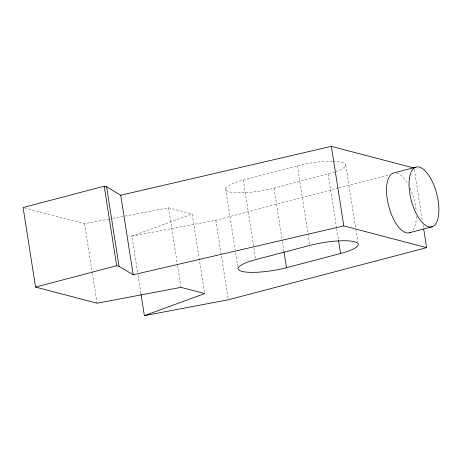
<?xml version="1.0" encoding="UTF-8"?>
<svg xmlns="http://www.w3.org/2000/svg" width="462" height="462" viewBox="0 0 462 462"><rect width="100%" height="100%" fill="white"/><g stroke="black" fill="none" stroke-linecap="round" stroke-linejoin="round"><path stroke-width="0.35" stroke-dasharray="2.31 1.73" d="M137.589 272.32L131.918 236.094L192.198 214.027L204.654 293.578M334.603 171.997A33.466 7.074 -8.9 0 1 328.13 173.931L274.047 188.15A33.466 7.074 -8.9 0 1 229.377 191.817A33.466 7.074 -8.9 0 1 243.295 180.076L297.378 165.852A33.466 7.074 -8.9 0 1 332.565 161.203M131.918 236.094L215.852 220.235L338.305 188.034M338.998 187.855L389.096 174.682M24.48 207.883L84.604 223.672L112.11 218.474M112.82 218.341L124.105 216.21M124.809 216.077L168.538 207.813L192.198 214.027M414.368 169.514L422.487 221.367M423.042 224.919L423.487 227.76M345.807 165.24L355.711 228.459M355.821 229.169L357.819 241.949M328.13 173.931L336.584 227.91M336.694 228.621L338.473 239.986M297.378 165.852L309.835 245.409M274.047 188.15L282.282 240.714M282.392 241.424L283.951 251.368M243.295 180.076L255.752 259.627M225.618 188.767L235.181 249.85M235.626 252.691L237.849 266.897M215.852 220.235L228.309 299.792M168.538 207.813L177.437 264.639M177.547 265.35L180.994 287.37M138.034 275.161L140.927 293.624M84.604 223.672L92.279 272.678M92.388 273.388L97.06 303.222M396.777 173.071A30.896 13.144 75.3 0 1 408.183 184.442M410.013 188.011A30.896 13.144 75.3 0 1 416.164 210.839M416.389 216.366A30.896 13.144 75.3 0 1 412.589 230.602M333.252 161.215A33.466 7.074 -8.9 0 1 335.88 171.552"/><path stroke-width="0.69" d="M141.037 294.334L144.375 315.644L204.654 293.578L180.994 287.37L97.06 303.222L35.557 287.075L23.1 207.519L104.221 186.186L106.583 186.81L120.732 195.23L331.346 146.356L413.45 167.914M415.794 167.198L393.26 173.123A30.896 13.144 75.3 0 0 389.316 208.316A30.896 13.144 75.3 0 0 410.689 232.213M35.557 287.075L116.678 265.742L119.046 266.366L133.189 274.78L343.809 225.906L426.599 247.649L423.712 229.181M409.632 232.681L432.166 226.755M286.504 267.706L340.586 253.482A33.466 7.074 -8.9 0 0 354.504 241.742A33.466 7.074 -8.9 0 0 309.835 245.409L255.752 259.627A33.466 7.074 -8.9 0 0 241.84 271.367A33.466 7.074 -8.9 0 0 286.504 267.706L284.061 252.079M426.599 247.649L228.309 299.792L144.375 315.644M331.346 146.356L343.809 225.906M338.582 240.696L340.586 253.482M120.732 195.23L133.189 274.78M106.583 186.81L119.046 266.366M104.221 186.186L116.678 265.742M409.355 178.834A30.896 13.144 75.3 0 0 428.655 226.807A30.896 13.144 75.3 0 0 433.939 185.285A30.896 13.144 75.3 0 0 409.355 178.834"/></g></svg>
